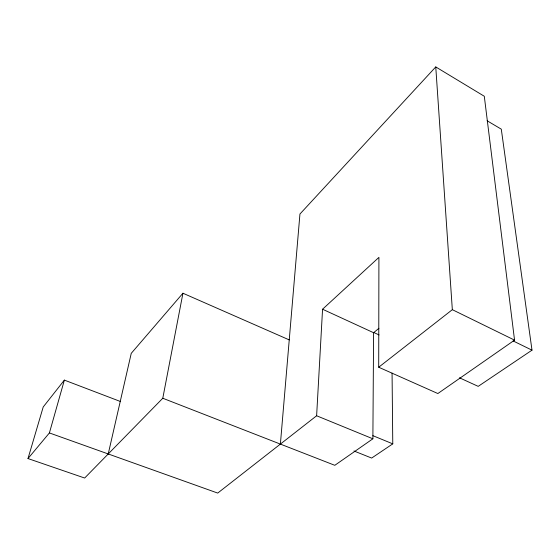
<?xml version="1.0" encoding="UTF-8"?>
<svg xmlns="http://www.w3.org/2000/svg" width="560" height="560" viewBox="0 0 560 560"><rect width="100%" height="100%" fill="white"/><g stroke="black" fill="none" stroke-linecap="round" stroke-linejoin="round"><path stroke-width="0.84" d="M280.385 444.094L299.943 214.025L435.757 66.92L484.295 96.257L514.549 340.13L437.857 393.54L378.707 367.234L378.917 257.369L322.56 309.232L316.624 415.765L217.721 493.08L49.406 432.936L28 458.556L84.658 478.03L162.785 398.251L182.945 293.223L289.24 339.899M162.785 398.251L334.803 465.311L372.876 438.795L373.597 332.717L378.931 328.286M108.234 453.957L131.25 353.339L182.945 293.223M49.406 432.936L64.365 380.114L120.253 401.429M28 458.556L43.218 406.966L64.365 380.114M378.707 367.234L452.333 309.673L435.757 66.92M392.063 373.093L392.777 443.849L371.658 458.066L353.948 450.982M487.116 120.764L501.291 129.164L532 350.161L478.198 386.365L459.473 377.797M316.624 415.765L372.876 438.795M372.883 435.673L392.777 443.849M373.52 332.381L379.064 334.936M322.56 309.232L373.597 332.717M452.333 309.673L514.549 340.13M513.142 340.942L532 350.161"/></g></svg>
